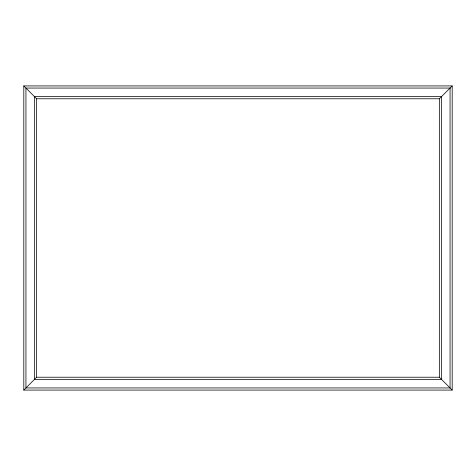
<?xml version="1.0" encoding="UTF-8"?>
<svg xmlns="http://www.w3.org/2000/svg" width="476" height="476" viewBox="0 0 476 476"><rect width="100%" height="100%" fill="white"/><g stroke="black" fill="none" stroke-linecap="round" stroke-linejoin="round"><path stroke-width="0.71" d="M23.8 390.082L36.652 377.23L439.348 377.23L452.2 390.082L452.2 85.918L23.8 85.918L23.8 390.082L452.2 390.082M23.8 85.918L36.652 98.77L439.348 98.77L452.2 85.918M439.348 98.77L439.348 377.23M36.652 98.77L36.652 377.23M450.058 88.06L25.942 88.06L25.942 387.94L450.058 387.94L450.058 88.06M441.49 96.628L34.51 96.628L34.51 379.372L441.49 379.372L441.49 96.628"/></g></svg>
